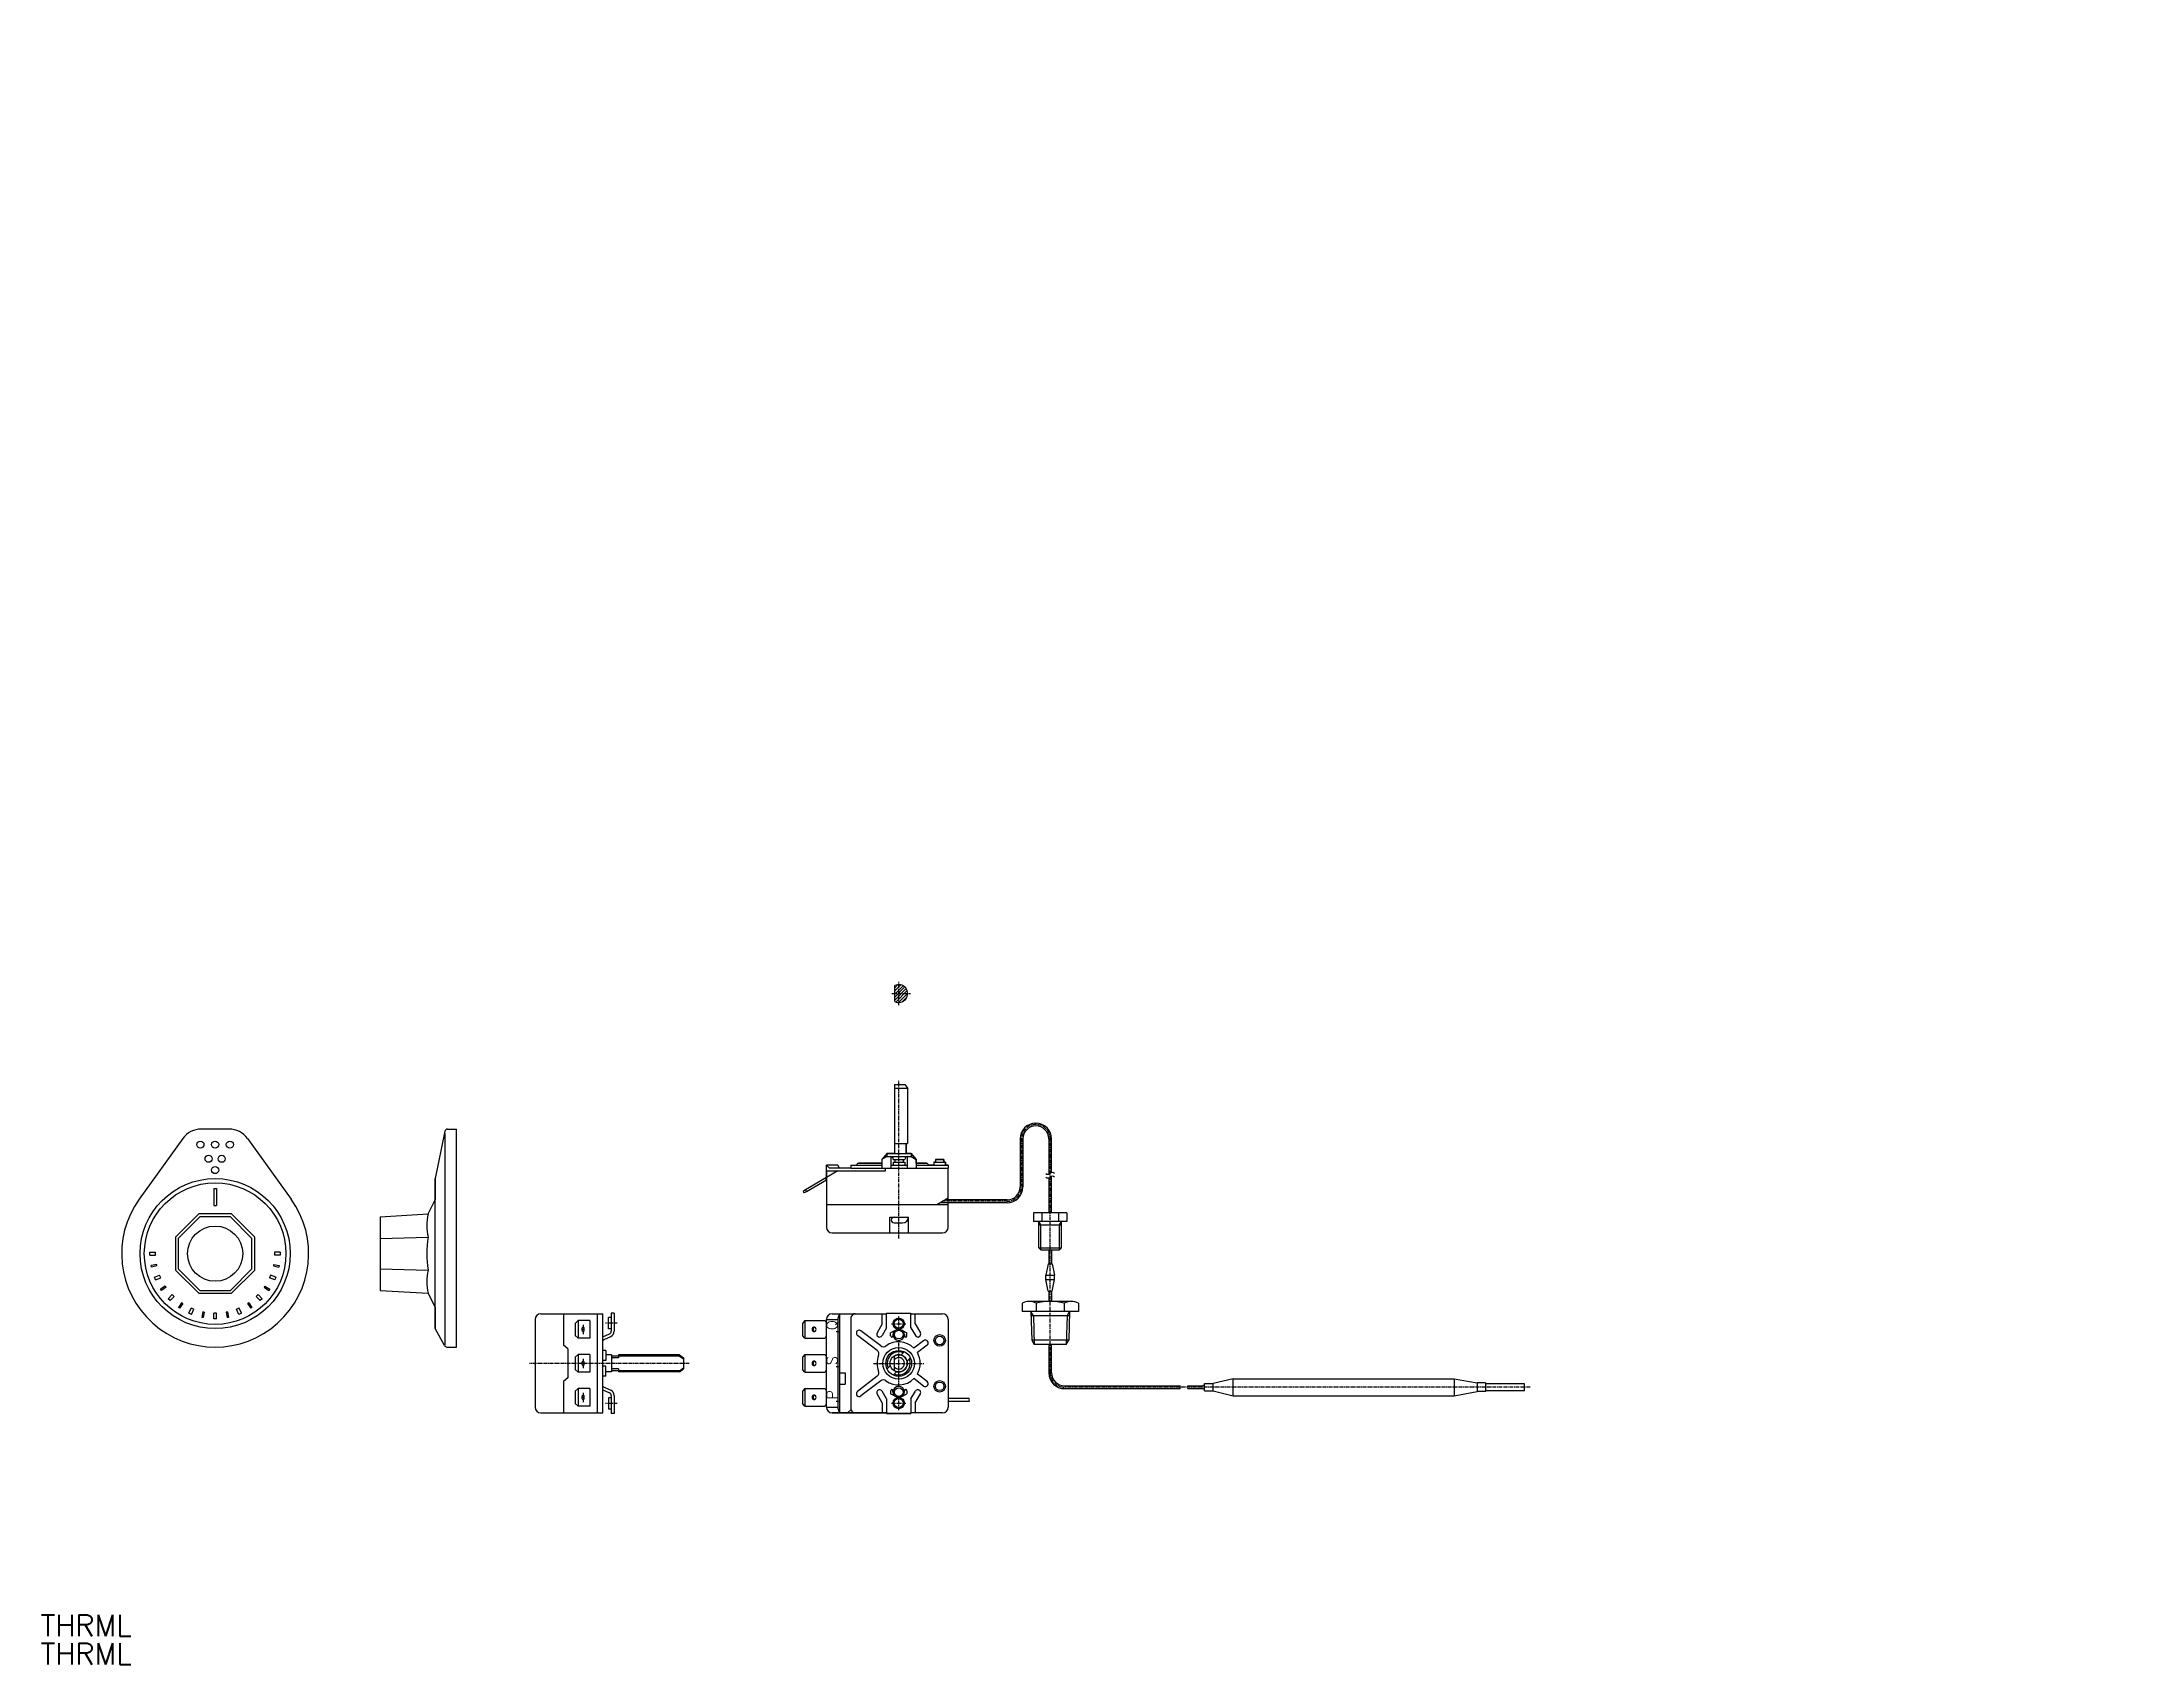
# Model space of a CAD drawing. Extents: x 64 to 798, y 48 to 621.
import ezdxf
from ezdxf.enums import TextEntityAlignment as Align

# ---------------------------------------------------------------- set-up
doc = ezdxf.new("R2010")
doc.units = 0
doc.header["$PDMODE"] = 1
doc.linetypes.add('CENTER', pattern=[2, 1.25, -0.25, 0.25, -0.25])
doc.layers.get('0').update_dxf_attribs({"linetype": 'CONTINUOUS'})
doc.layers.add('CENTER', color=1, linetype='CENTER')
doc.styles.get("Standard").update_dxf_attribs({"font": 'txt.shx', "bigfont": 'extfont.shx'})

msp = doc.modelspace()

# ---------------------------------------------------------------- linework, layer by layer
at = {"color": 7, "linetype": 'CONTINUOUS'}
for p, q in [((364.83, 287.03), (365.99, 288.19)), ((364.83, 285.96), (366.99, 288.12)), ((364.83, 282.22), (364.83, 287.86)), ((364.83, 284.88), (367.77, 287.82)), ((364.83, 283.81), (368.4, 287.38)), ((364.83, 282.73), (368.9, 286.8)), ((365.23, 282.05), (369.26, 286.08)), ((366.13, 281.88), (369.43, 285.18)), ((367.42, 282.1), (369.15, 283.82)), ((364.81, 252.9), (368.38, 252.9)), ((364.81, 252.9), (364.81, 228.5)), ((364.81, 252.9), (368.43, 252.9)), ((364.81, 252.9), (364.81, 228.5)), ((369.41, 251.5), (364.81, 251.5)), ((368.43, 252.9), (369.41, 251.5)), ((369.41, 232.05), (369.41, 251.5)), ((129.81, 237.19), (120.01, 237.19)), ((205.96, 236.39), (202.62, 219.69)), ((206.12, 160.89), (206.12, 235.59)), ((206.94, 237.19), (210.12, 237.19)), ((210.12, 160.19), (210.12, 237.19)), ((113.52, 233.87), (98.12, 212.47)), ((136.31, 233.87), (151.7, 212.47)), ((362.04, 228.5), (360.27, 226.47)), ((362.04, 228.5), (360.27, 226.47)), ((362.04, 228.5), (362.04, 227.48)), ((362.04, 228.5), (362.04, 227.48)), ((362.04, 228.5), (370.66, 228.5)), ((364.83, 228.5), (362.04, 228.5)), ((364.81, 232.05), (369.4, 232.05)), ((368.89, 228.5), (368.89, 232.05)), ((368.89, 232.05), (369.4, 232.05)), ((368.89, 232.05), (368.89, 228.5)), ((370.66, 228.5), (368.89, 228.5)), ((370.66, 228.5), (370.66, 227.48)), ((370.66, 228.5), (372.44, 226.47)), ((372.44, 226.47), (370.66, 228.5)), ((409.07, 233.71), (409.07, 216.74)), ((410.09, 233.71), (410.09, 216.74)), ((419.22, 233.71), (419.22, 221.26)), ((420.23, 221.79), (420.23, 233.71)), ((340.74, 224.44), (341.76, 223.42)), ((340.74, 222.41), (340.74, 224.44)), ((344.8, 224.44), (340.74, 224.44)), ((340.74, 220.07), (340.74, 224.44)), ((344.8, 224.44), (340.74, 224.44)), ((340.74, 222.41), (361.53, 222.41)), ((344.8, 222.41), (340.74, 220.07)), ((340.74, 222.41), (340.74, 202.52)), ((349.37, 223.42), (341.76, 223.42)), ((345.31, 223.42), (344.8, 224.44)), ((345.31, 223.42), (344.8, 224.44)), ((349.37, 223.42), (345.31, 223.42)), ((349.37, 224.44), (360.27, 224.44)), ((349.37, 224.44), (349.37, 223.42)), ((349.37, 224.44), (351.39, 224.44)), ((349.37, 223.42), (383.74, 223.42)), ((352.05, 225.1), (360.27, 225.1)), ((360.27, 225.1), (352.05, 225.1)), ((362.04, 227.48), (360.27, 226.47)), ((360.27, 226.47), (360.27, 223.42)), ((360.27, 226.47), (360.27, 225.1)), ((361.53, 222.41), (361.53, 223.42)), ((362.04, 227.48), (370.66, 227.48)), ((363.51, 227.46), (363.51, 223.42)), ((363.51, 224.44), (369.2, 224.44)), ((364.32, 226.47), (368.38, 226.47)), ((364.32, 225.45), (368.38, 225.45)), ((364.32, 225.45), (364.32, 224.44)), ((364.83, 226.47), (364.83, 225.45)), ((367.87, 226.47), (367.87, 225.45)), ((368.38, 225.45), (368.38, 224.44)), ((369.2, 227.46), (369.2, 223.42)), ((370.66, 227.48), (372.44, 226.47)), ((372.44, 226.47), (372.44, 223.42)), ((372.44, 225.1), (372.44, 226.47)), ((372.44, 225.1), (376.09, 225.1)), ((376.09, 225.1), (372.44, 225.1)), ((372.44, 224.44), (383.74, 224.44)), ((378.67, 224.44), (376.75, 224.44)), ((378.67, 225.45), (382.73, 225.45)), ((378.67, 225.45), (378.67, 224.44)), ((379.18, 225.45), (378.67, 225.45)), ((378.67, 225.45), (378.67, 224.44)), ((379.18, 226.47), (379.18, 225.45)), ((379.18, 226.47), (382.22, 226.47)), ((382.22, 226.47), (379.18, 226.47)), ((379.18, 226.47), (379.18, 225.45)), ((382.22, 226.47), (382.22, 225.45)), ((382.22, 225.45), (382.22, 226.47)), ((382.73, 225.45), (382.22, 225.45)), ((382.73, 225.45), (382.73, 224.44)), ((382.73, 224.44), (382.73, 225.45)), ((383.74, 224.44), (382.73, 224.44)), ((383.74, 224.44), (383.74, 223.42)), ((383.74, 212.32), (383.74, 223.42)), ((420.23, 207.6), (420.23, 220.49)), ((124.41, 216.19), (124.41, 210.19)), ((124.41, 216.19), (125.41, 216.19)), ((125.41, 216.19), (125.41, 210.19)), ((202.62, 166.69), (202.62, 219.69)), ((202.62, 219.69), (202.62, 212.19)), ((333.28, 215.75), (332.47, 215.12)), ((332.47, 215.12), (332.73, 214.67)), ((333.68, 215.05), (332.73, 214.67)), ((340.74, 220.07), (333.28, 215.75)), ((333.28, 215.75), (333.68, 215.05)), ((340.74, 219.13), (333.68, 215.05)), ((340.31, 219.81), (340.71, 219.11)), ((340.74, 219.13), (340.74, 202.52)), ((419.22, 219.96), (419.22, 207.6)), ((119.11, 207.19), (110.91, 198.99)), ((119.53, 206.19), (111.91, 198.58)), ((130.71, 207.19), (119.11, 207.19)), ((130.3, 206.19), (119.53, 206.19)), ((124.41, 210.19), (125.41, 210.19)), ((137.91, 198.58), (130.3, 206.19)), ((138.91, 198.99), (130.71, 207.19)), ((183.12, 206.19), (200.12, 207.19)), ((183.12, 206.19), (183.12, 180.19)), ((200.12, 207.19), (202.62, 212.19)), ((340.74, 210.5), (383.74, 210.5)), ((363.06, 200.5), (363.06, 206.08)), ((363.06, 206.08), (369.65, 206.08)), ((369.65, 200.5), (369.65, 206.08)), ((379.69, 210.5), (383.74, 212.84)), ((404.51, 211.16), (380.84, 211.16)), ((404.51, 212.17), (382.59, 212.17)), ((383.74, 202.52), (383.74, 211.31)), ((425.58, 207.6), (413.87, 207.6)), ((413.87, 207.6), (413.87, 204.56)), ((416.8, 207.6), (416.8, 204.56)), ((422.65, 207.6), (422.65, 204.56)), ((425.58, 207.6), (425.58, 204.56)), ((110.91, 198.99), (110.91, 187.4)), ((111.91, 198.58), (111.91, 187.81)), ((137.91, 187.81), (137.91, 198.58)), ((138.91, 187.4), (138.91, 198.99)), ((183.12, 198.58), (200.12, 198.99)), ((342.77, 200.5), (381.72, 200.5)), ((364.59, 204.05), (367.62, 204.05)), ((425.58, 204.56), (413.87, 204.56)), ((415.72, 195.24), (415.72, 204.56)), ((415.72, 203.39), (423.72, 203.39)), ((423.72, 195.24), (423.72, 204.56)), ((101.91, 192.69), (101.91, 193.69)), ((101.91, 193.69), (103.91, 193.69)), ((101.91, 192.69), (103.91, 192.69)), ((103.91, 192.69), (103.91, 193.69)), ((147.91, 193.69), (145.91, 193.69)), ((145.91, 193.69), (145.91, 192.69)), ((147.91, 192.69), (145.91, 192.69)), ((147.91, 193.69), (147.91, 192.69)), ((415.72, 195.24), (423.72, 195.24)), ((416.4, 194.56), (415.72, 195.24)), ((416.4, 194.56), (423.05, 194.56)), ((419.22, 194.56), (419.22, 189.62)), ((420.23, 194.56), (420.23, 189.62)), ((423.05, 194.56), (423.72, 195.24)), ((104.27, 189.34), (102.31, 188.95)), ((102.4, 188.46), (102.31, 188.95)), ((104.36, 188.85), (102.4, 188.46)), ((103.47, 184.85), (105.32, 185.62)), ((103.85, 183.93), (103.47, 184.85)), ((103.85, 183.93), (105.7, 184.7)), ((104.36, 188.85), (104.27, 189.34)), ((105.7, 184.7), (105.32, 185.62)), ((110.91, 187.4), (119.11, 179.19)), ((111.91, 187.81), (119.53, 180.19)), ((130.3, 180.19), (137.91, 187.81)), ((130.71, 179.19), (138.91, 187.4)), ((144.51, 185.62), (144.12, 184.7)), ((145.97, 183.93), (144.12, 184.7)), ((146.35, 184.85), (144.51, 185.62)), ((145.56, 189.34), (145.46, 188.85)), ((145.46, 188.85), (147.42, 188.46)), ((145.56, 189.34), (147.52, 188.95)), ((146.35, 184.85), (145.97, 183.93)), ((147.52, 188.95), (147.42, 188.46)), ((183.12, 187.81), (200.12, 187.4)), ((419.01, 189.62), (418.2, 185.56)), ((418.2, 185.56), (421.25, 185.56)), ((418.2, 184.04), (418.2, 185.56)), ((418.2, 184.04), (421.25, 184.04)), ((419.01, 179.98), (418.2, 184.04)), ((419.01, 189.62), (420.43, 189.62)), ((420.43, 189.62), (421.25, 185.56)), ((420.43, 179.98), (421.25, 184.04)), ((421.25, 184.04), (421.25, 185.56)), ((107.31, 181.73), (105.65, 180.62)), ((105.93, 180.21), (105.65, 180.62)), ((107.59, 181.32), (105.93, 180.21)), ((107.59, 181.32), (107.31, 181.73)), ((108.29, 177.28), (109.71, 178.7)), ((109, 176.58), (108.29, 177.28)), ((109, 176.58), (110.42, 177.99)), ((110.42, 177.99), (109.71, 178.7)), ((119.11, 179.19), (130.71, 179.19)), ((119.53, 180.19), (130.3, 180.19)), ((140.11, 178.7), (139.41, 177.99)), ((140.82, 176.58), (139.41, 177.99)), ((141.53, 177.28), (140.11, 178.7)), ((141.53, 177.28), (140.82, 176.58)), ((142.51, 181.73), (142.23, 181.32)), ((142.23, 181.32), (143.9, 180.21)), ((142.51, 181.73), (144.17, 180.62)), ((144.17, 180.62), (143.9, 180.21)), ((183.12, 180.19), (200.12, 179.19)), ((200.12, 179.19), (202.62, 174.19)), ((427.19, 176.34), (412.26, 176.34)), ((419.01, 179.98), (420.43, 179.98)), ((419.22, 179.98), (419.22, 176.34)), ((420.23, 179.98), (420.23, 176.34)), ((113.04, 175.87), (111.93, 174.21)), ((112.34, 173.93), (111.93, 174.21)), ((113.45, 175.59), (112.34, 173.93)), ((113.45, 175.59), (113.04, 175.87)), ((115.65, 172.14), (116.41, 173.98)), ((116.57, 171.75), (115.65, 172.14)), ((117.34, 173.6), (116.41, 173.98)), ((116.57, 171.75), (117.34, 173.6)), ((120.57, 172.65), (120.18, 170.69)), ((120.67, 170.59), (120.18, 170.69)), ((121.06, 172.55), (120.57, 172.65)), ((121.06, 172.55), (120.67, 170.59)), ((124.41, 170.19), (124.41, 172.19)), ((125.41, 172.19), (124.41, 172.19)), ((125.41, 170.19), (124.41, 170.19)), ((125.41, 170.19), (125.41, 172.19)), ((129.25, 172.65), (128.76, 172.55)), ((128.76, 172.55), (129.15, 170.59)), ((129.64, 170.69), (129.15, 170.59)), ((129.25, 172.65), (129.64, 170.69)), ((133.41, 173.98), (132.49, 173.6)), ((133.25, 171.75), (132.49, 173.6)), ((134.18, 172.14), (133.25, 171.75)), ((134.18, 172.14), (133.41, 173.98)), ((136.79, 175.87), (136.37, 175.59)), ((136.37, 175.59), (137.48, 173.93)), ((136.79, 175.87), (137.9, 174.21)), ((137.9, 174.21), (137.48, 173.93)), ((202.62, 174.19), (202.62, 166.69)), ((237.84, 169.91), (237.84, 138.96)), ((239.87, 171.93), (261.79, 171.93)), ((247.84, 171.93), (247.84, 160.86)), ((253.1, 169.58), (252.02, 168.57)), ((253.1, 169.58), (253.1, 163.28)), ((257.16, 169.58), (253.1, 169.58)), ((257.16, 169.58), (257.16, 163.28)), ((259.76, 171.93), (259.76, 136.93)), ((261.79, 136.93), (261.79, 171.93)), ((263.76, 166.61), (263.76, 170.67)), ((264.77, 170.67), (263.76, 170.67)), ((264.77, 172.19), (264.77, 165.75)), ((265.79, 172.19), (264.77, 172.19)), ((265.79, 172.19), (265.79, 165.76)), ((333.05, 169.58), (332.24, 168.57)), ((333.05, 169.58), (340.24, 169.58)), ((333.05, 169.58), (333.05, 163.28)), ((340.74, 138.96), (340.74, 169.91)), ((340.74, 169.91), (344.8, 169.91)), ((342.77, 171.93), (361.93, 171.93)), ((342.77, 171.93), (361.93, 171.93)), ((344.8, 169.91), (345.31, 171.93)), ((344.8, 169.91), (344.8, 138.96)), ((345.31, 171.93), (345.31, 136.93)), ((349.37, 169.91), (349.37, 138.96)), ((360.41, 168.38), (360.41, 171.93)), ((361.93, 166.96), (361.93, 172.19)), ((361.93, 172.19), (370.56, 172.19)), ((361.93, 171.93), (361.93, 172.19)), ((361.93, 172.19), (370.56, 172.19)), ((370.56, 166.96), (370.56, 172.19)), ((370.56, 172.19), (370.56, 171.93)), ((370.56, 171.93), (381.72, 171.93)), ((370.56, 171.93), (381.72, 171.93)), ((372.08, 168.38), (372.08, 171.93)), ((383.74, 169.91), (383.74, 138.96)), ((383.74, 169.91), (383.74, 138.96)), ((409.77, 175.65), (409.77, 172.79)), ((429.68, 172.79), (409.77, 172.79)), ((412.88, 172.79), (413.19, 162.64)), ((413.79, 171.26), (412.88, 172.79)), ((426.52, 171.26), (412.92, 171.26)), ((414.75, 175.65), (414.75, 172.79)), ((424.7, 175.65), (424.7, 172.79)), ((425.66, 171.26), (426.57, 172.79)), ((426.57, 172.79), (426.25, 162.64)), ((429.68, 175.65), (429.68, 172.79)), ((205.84, 160.72), (202.62, 166.69)), ((252.02, 168.57), (252.02, 164.3)), ((252.02, 164.3), (253.1, 163.28)), ((257.16, 163.28), (253.1, 163.28)), ((254.42, 166.69), (254.4, 166.43)), ((254.4, 166.43), (254.42, 166.18)), ((254.48, 166.93), (254.42, 166.69)), ((254.42, 166.18), (254.48, 165.94)), ((254.57, 167.11), (254.48, 166.93)), ((254.48, 165.94), (254.57, 165.76)), ((254.69, 167.23), (254.57, 167.11)), ((254.57, 165.76), (254.69, 165.64)), ((254.82, 167.27), (254.69, 167.23)), ((254.69, 165.64), (254.82, 165.6)), ((254.94, 167.23), (254.82, 167.27)), ((254.82, 165.6), (254.94, 165.64)), ((255.06, 167.11), (254.94, 167.23)), ((254.94, 165.64), (255.06, 165.76)), ((255.15, 166.93), (255.06, 167.11)), ((255.06, 165.76), (255.15, 165.94)), ((255.21, 166.69), (255.15, 166.93)), ((255.15, 165.94), (255.21, 166.18)), ((255.23, 166.43), (255.21, 166.69)), ((255.21, 166.18), (255.23, 166.43)), ((261.79, 163.75), (264.17, 164.83)), ((262.2, 162.82), (264.58, 163.9)), ((264.77, 166.61), (263.76, 166.61)), ((332.24, 168.57), (332.24, 164.3)), ((333.05, 163.28), (332.24, 164.3)), ((333.05, 163.28), (340.24, 163.28)), ((335.67, 166.69), (335.63, 166.43)), ((335.63, 166.43), (335.67, 166.18)), ((335.77, 166.93), (335.67, 166.69)), ((335.67, 166.18), (335.77, 165.94)), ((335.93, 167.11), (335.77, 166.93)), ((335.77, 165.94), (335.93, 165.76)), ((336.13, 167.23), (335.93, 167.11)), ((335.93, 165.76), (336.13, 165.64)), ((336.06, 166.65), (336.04, 166.54)), ((336.04, 166.54), (336.04, 166.43)), ((336.04, 166.43), (336.04, 166.33)), ((336.04, 166.33), (336.06, 166.22)), ((336.09, 166.75), (336.06, 166.65)), ((336.06, 166.22), (336.09, 166.12)), ((336.13, 166.85), (336.09, 166.75)), ((336.09, 166.12), (336.13, 166.02)), ((336.35, 167.27), (336.13, 167.23)), ((336.18, 166.94), (336.13, 166.85)), ((336.13, 166.02), (336.18, 165.93)), ((336.13, 165.64), (336.35, 165.6)), ((336.24, 167.02), (336.18, 166.94)), ((336.18, 165.93), (336.24, 165.85)), ((336.31, 167.09), (336.24, 167.02)), ((336.24, 165.85), (336.31, 165.78)), ((336.39, 167.15), (336.31, 167.09)), ((336.31, 165.78), (336.39, 165.72)), ((336.57, 167.23), (336.35, 167.27)), ((336.35, 165.6), (336.57, 165.64)), ((336.47, 167.2), (336.39, 167.15)), ((336.39, 165.72), (336.47, 165.67)), ((336.55, 167.24), (336.47, 167.2)), ((336.47, 165.67), (336.55, 165.63)), ((336.77, 167.11), (336.57, 167.23)), ((336.57, 165.64), (336.77, 165.76)), ((336.93, 166.93), (336.77, 167.11)), ((336.77, 165.76), (336.93, 165.94)), ((337.04, 166.69), (336.93, 166.93)), ((336.93, 165.94), (337.04, 166.18)), ((337.07, 166.43), (337.04, 166.69)), ((337.04, 166.18), (337.07, 166.43)), ((340.74, 157.08), (340.74, 163.92)), ((358.67, 158.97), (351.68, 164.33)), ((359.9, 160.58), (352.91, 165.94)), ((360.41, 168.38), (358.6, 165.25)), ((361.93, 166.96), (360.36, 164.23)), ((364.72, 165.92), (363.4, 165.16)), ((363.4, 164.13), (363.4, 165.16)), ((364.22, 164.58), (364.22, 164.13)), ((367.77, 165.92), (369.09, 165.16)), ((368.27, 164.58), (368.27, 164.13)), ((369.09, 164.13), (369.09, 165.16)), ((370.56, 166.96), (372.13, 164.23)), ((375.01, 162.44), (371.61, 159.83)), ((372.08, 168.38), (373.89, 165.25)), ((426.25, 162.64), (413.19, 162.64)), ((413.19, 162.64), (414.11, 161.12)), ((425.34, 161.12), (426.25, 162.64)), ((206.72, 160.19), (210.12, 160.19)), ((249.37, 159.51), (247.84, 160.86)), ((249.37, 159.51), (249.37, 149.36)), ((253.1, 157.58), (252.02, 156.57)), ((252.02, 156.57), (252.02, 152.3)), ((257.16, 157.58), (253.1, 157.58)), ((253.1, 157.58), (253.1, 151.28)), ((254.42, 154.69), (254.4, 154.43)), ((254.4, 154.43), (254.42, 154.18)), ((254.48, 154.93), (254.42, 154.69)), ((254.57, 155.11), (254.48, 154.93)), ((254.69, 155.23), (254.57, 155.11)), ((254.82, 155.27), (254.69, 155.23)), ((254.94, 155.23), (254.82, 155.27)), ((255.06, 155.11), (254.94, 155.23)), ((255.15, 154.93), (255.06, 155.11)), ((255.21, 154.69), (255.15, 154.93)), ((255.23, 154.43), (255.21, 154.69)), ((255.21, 154.18), (255.23, 154.43)), ((257.16, 157.58), (257.16, 151.28)), ((262.8, 159), (261.79, 159)), ((262.8, 155.45), (261.79, 155.45)), ((262.8, 159), (262.8, 155.45)), ((264.83, 157.43), (262.8, 157.43)), ((264.83, 157.43), (264.83, 151.43)), ((288.84, 157.03), (264.83, 157.03)), ((267.33, 156.42), (264.83, 156.42)), ((288.84, 157.43), (267.33, 157.43)), ((267.33, 157.43), (267.33, 156.42)), ((288.84, 157.43), (290.24, 156.42)), ((288.84, 157.43), (288.84, 157.03)), ((288.84, 157.03), (290.24, 156.01)), ((290.24, 156.42), (290.24, 152.45)), ((333.05, 157.58), (332.24, 156.57)), ((332.24, 156.57), (332.24, 152.3)), ((333.05, 157.58), (333.05, 151.28)), ((333.05, 157.58), (340.24, 157.58)), ((335.67, 154.69), (335.63, 154.43)), ((335.63, 154.43), (335.67, 154.18)), ((335.77, 154.93), (335.67, 154.69)), ((335.93, 155.11), (335.77, 154.93)), ((336.13, 155.23), (335.93, 155.11)), ((336.06, 154.65), (336.04, 154.54)), ((336.04, 154.54), (336.04, 154.43)), ((336.04, 154.43), (336.04, 154.33)), ((336.04, 154.33), (336.06, 154.22)), ((336.09, 154.75), (336.06, 154.65)), ((336.13, 154.85), (336.09, 154.75)), ((336.35, 155.27), (336.13, 155.23)), ((336.18, 154.94), (336.13, 154.85)), ((336.24, 155.02), (336.18, 154.94)), ((336.31, 155.09), (336.24, 155.02)), ((336.39, 155.15), (336.31, 155.09)), ((336.57, 155.23), (336.35, 155.27)), ((336.47, 155.2), (336.39, 155.15)), ((336.55, 155.24), (336.47, 155.2)), ((336.77, 155.11), (336.57, 155.23)), ((336.93, 154.93), (336.77, 155.11)), ((337.04, 154.69), (336.93, 154.93)), ((337.07, 154.43), (337.04, 154.69)), ((337.04, 154.18), (337.07, 154.43)), ((364.72, 151.8), (364.72, 157.07)), ((364.72, 151.8), (364.72, 157.07)), ((367.03, 157.37), (368.21, 158.55)), ((369.18, 155.22), (370.36, 156.4)), ((376.25, 160.83), (372.84, 158.22)), ((425.34, 161.12), (414.11, 161.12)), ((419.22, 161.12), (419.22, 151.08)), ((420.23, 151.08), (420.23, 161.12)), ((249.37, 149.36), (247.84, 148.01)), ((247.84, 148.01), (247.84, 136.93)), ((252.02, 152.3), (253.1, 151.28)), ((257.16, 151.28), (253.1, 151.28)), ((254.42, 154.18), (254.48, 153.94)), ((254.48, 153.94), (254.57, 153.76)), ((254.57, 153.76), (254.69, 153.64)), ((254.69, 153.64), (254.82, 153.6)), ((254.82, 153.6), (254.94, 153.64)), ((254.94, 153.64), (255.06, 153.76)), ((255.06, 153.76), (255.15, 153.94)), ((255.15, 153.94), (255.21, 154.18)), ((262.8, 153.42), (261.79, 153.42)), ((262.8, 149.87), (261.79, 149.87)), ((262.8, 149.87), (262.8, 153.42)), ((264.83, 151.43), (262.8, 151.43)), ((267.33, 152.45), (264.83, 152.45)), ((288.84, 151.84), (264.83, 151.84)), ((267.33, 152.45), (267.33, 151.43)), ((288.84, 151.43), (267.33, 151.43)), ((288.84, 151.84), (290.24, 152.86)), ((288.84, 151.43), (290.24, 152.45)), ((288.84, 151.84), (288.84, 151.43)), ((333.05, 151.28), (332.24, 152.3)), ((333.05, 151.28), (340.24, 151.28)), ((335.67, 154.18), (335.77, 153.94)), ((335.77, 153.94), (335.93, 153.76)), ((335.93, 153.76), (336.13, 153.64)), ((336.06, 154.22), (336.09, 154.12)), ((336.09, 154.12), (336.13, 154.02)), ((336.13, 154.02), (336.18, 153.93)), ((336.13, 153.64), (336.35, 153.6)), ((336.18, 153.93), (336.24, 153.85)), ((336.24, 153.85), (336.31, 153.78)), ((336.31, 153.78), (336.39, 153.72)), ((336.35, 153.6), (336.57, 153.64)), ((336.39, 153.72), (336.47, 153.67)), ((336.47, 153.67), (336.55, 153.63)), ((336.57, 153.64), (336.77, 153.76)), ((336.77, 153.76), (336.93, 153.94)), ((336.93, 153.94), (337.04, 154.18)), ((340.74, 144.95), (340.74, 151.79)), ((345.31, 151.14), (347.34, 151.14)), ((345.31, 147.08), (347.34, 147.08)), ((347.34, 151.14), (347.34, 147.08)), ((358.67, 149.9), (351.68, 144.54)), ((359.9, 148.29), (352.91, 142.93)), ((362.12, 152.47), (363.3, 153.65)), ((364.28, 150.31), (365.46, 151.49)), ((375.01, 146.43), (371.61, 149.04)), ((376.25, 148.04), (372.84, 150.65)), ((474.23, 147.28), (477.23, 147.28)), ((474.23, 144.74), (474.23, 147.28)), ((484.33, 149.01), (477.23, 147.28)), ((477.23, 144.74), (477.23, 147.28)), ((484.33, 149.01), (562.33, 149.01)), ((484.33, 143.01), (484.33, 149.01)), ((562.33, 149.01), (570.45, 147.53)), ((562.33, 149.01), (562.33, 143.01)), ((573.45, 147.53), (570.45, 147.53)), ((570.45, 147.53), (570.45, 144.49)), ((573.45, 147.53), (573.45, 144.49)), ((587.23, 147.23), (573.45, 147.23)), ((587.23, 144.79), (587.23, 147.23)), ((253.1, 145.58), (252.02, 144.57)), ((252.02, 144.57), (252.02, 140.3)), ((252.02, 140.3), (253.1, 139.28)), ((253.1, 145.58), (253.1, 139.28)), ((257.16, 145.58), (253.1, 145.58)), ((254.42, 142.69), (254.4, 142.43)), ((254.4, 142.43), (254.42, 142.18)), ((254.48, 142.93), (254.42, 142.69)), ((254.42, 142.18), (254.48, 141.94)), ((254.57, 143.11), (254.48, 142.93)), ((254.48, 141.94), (254.57, 141.76)), ((254.69, 143.23), (254.57, 143.11)), ((254.57, 141.76), (254.69, 141.64)), ((254.82, 143.27), (254.69, 143.23)), ((254.69, 141.64), (254.82, 141.6)), ((254.94, 143.23), (254.82, 143.27)), ((254.82, 141.6), (254.94, 141.64)), ((255.06, 143.11), (254.94, 143.23)), ((254.94, 141.64), (255.06, 141.76)), ((255.15, 142.93), (255.06, 143.11)), ((255.06, 141.76), (255.15, 141.94)), ((255.21, 142.69), (255.15, 142.93)), ((255.15, 141.94), (255.21, 142.18)), ((255.23, 142.43), (255.21, 142.69)), ((255.21, 142.18), (255.23, 142.43)), ((257.16, 145.58), (257.16, 139.28)), ((261.79, 145.12), (264.17, 144.04)), ((262.2, 146.05), (264.58, 144.97)), ((263.76, 142.26), (263.76, 138.2)), ((264.77, 142.26), (263.76, 142.26)), ((264.77, 143.12), (264.77, 136.68)), ((265.79, 143.11), (265.79, 136.68)), ((333.05, 145.58), (332.24, 144.57)), ((332.24, 144.57), (332.24, 140.3)), ((333.05, 139.28), (332.24, 140.3)), ((333.05, 145.58), (340.24, 145.58)), ((333.05, 145.58), (333.05, 139.28)), ((335.67, 142.69), (335.63, 142.43)), ((335.63, 142.43), (335.67, 142.18)), ((335.77, 142.93), (335.67, 142.69)), ((335.67, 142.18), (335.77, 141.94)), ((335.93, 143.11), (335.77, 142.93)), ((335.77, 141.94), (335.93, 141.76)), ((336.13, 143.23), (335.93, 143.11)), ((335.93, 141.76), (336.13, 141.64)), ((336.06, 142.65), (336.04, 142.54)), ((336.04, 142.54), (336.04, 142.43)), ((336.04, 142.43), (336.04, 142.33)), ((336.04, 142.33), (336.06, 142.22)), ((336.09, 142.75), (336.06, 142.65)), ((336.06, 142.22), (336.09, 142.12)), ((336.13, 142.85), (336.09, 142.75)), ((336.09, 142.12), (336.13, 142.02)), ((336.35, 143.27), (336.13, 143.23)), ((336.18, 142.94), (336.13, 142.85)), ((336.13, 142.02), (336.18, 141.93)), ((336.13, 141.64), (336.35, 141.6)), ((336.24, 143.02), (336.18, 142.94)), ((336.18, 141.93), (336.24, 141.85)), ((336.31, 143.09), (336.24, 143.02)), ((336.24, 141.85), (336.31, 141.78)), ((336.39, 143.15), (336.31, 143.09)), ((336.31, 141.78), (336.39, 141.72)), ((336.57, 143.23), (336.35, 143.27)), ((336.35, 141.6), (336.57, 141.64)), ((336.47, 143.2), (336.39, 143.15)), ((336.39, 141.72), (336.47, 141.67)), ((336.55, 143.24), (336.47, 143.2)), ((336.47, 141.67), (336.55, 141.63)), ((336.77, 143.11), (336.57, 143.23)), ((336.57, 141.64), (336.77, 141.76)), ((336.93, 142.93), (336.77, 143.11)), ((336.77, 141.76), (336.93, 141.94)), ((337.04, 142.69), (336.93, 142.93)), ((336.93, 141.94), (337.04, 142.18)), ((337.07, 142.43), (337.04, 142.69)), ((337.04, 142.18), (337.07, 142.43)), ((360.41, 140.49), (358.6, 143.62)), ((361.93, 141.91), (360.36, 144.64)), ((360.41, 140.49), (360.41, 136.93)), ((361.93, 141.91), (361.93, 136.68)), ((363.4, 144.74), (363.4, 143.71)), ((364.72, 142.95), (363.4, 143.71)), ((364.22, 144.29), (364.22, 144.74)), ((367.77, 142.95), (369.09, 143.71)), ((368.27, 144.29), (368.27, 144.74)), ((369.09, 144.74), (369.09, 143.71)), ((370.56, 141.91), (372.13, 144.64)), ((370.56, 141.91), (370.56, 136.68)), ((372.08, 140.49), (373.89, 143.62)), ((372.08, 140.49), (372.08, 136.93)), ((391.12, 142.01), (383.74, 142.01)), ((391.12, 140.99), (383.74, 140.99)), ((424.8, 146.52), (465.57, 146.52)), ((424.8, 145.5), (465.57, 145.5)), ((468.34, 146.52), (473.47, 146.52)), ((468.34, 145.5), (473.47, 145.5)), ((474.23, 144.74), (477.23, 144.74)), ((477.23, 144.74), (484.33, 143.01)), ((484.33, 143.01), (562.33, 143.01)), ((562.33, 143.01), (570.45, 144.49)), ((573.45, 144.49), (570.45, 144.49)), ((587.23, 144.79), (573.45, 144.79)), ((239.87, 136.93), (261.79, 136.93)), ((257.16, 139.28), (253.1, 139.28)), ((264.77, 138.2), (263.76, 138.2)), ((265.79, 136.68), (264.77, 136.68)), ((333.05, 139.28), (340.24, 139.28)), ((340.74, 138.96), (344.8, 138.96)), ((342.77, 136.93), (361.93, 136.93)), ((361.93, 136.93), (342.77, 136.93)), ((345.31, 136.93), (344.8, 138.96)), ((348.2, 136.93), (349.4, 138.13)), ((361.93, 136.68), (361.93, 136.93)), ((361.93, 136.68), (370.56, 136.68)), ((370.56, 136.68), (361.93, 136.68)), ((381.72, 136.93), (370.56, 136.93)), ((381.72, 136.93), (370.56, 136.93)), ((370.56, 136.93), (370.56, 136.68))]:
    msp.add_line(p, q, dxfattribs=at)
at = {"color": 3, "linetype": 'CONTINUOUS'}
for p, q in [((416.4, 203.39), (415.72, 204.56)), ((416.4, 194.56), (416.4, 203.39)), ((423.05, 203.39), (423.72, 204.56)), ((423.05, 194.56), (423.05, 203.39)), ((413.79, 171.26), (414.11, 161.12)), ((425.66, 171.26), (425.34, 161.12))]:
    msp.add_line(p, q, dxfattribs=at)
at = {"color": 7, "linetype": 'CONTINUOUS'}
for centre, radius in [((119.72, 231.69), 1.25), ((122.6, 226.69), 1.25), ((124.91, 231.69), 1.25), ((127.22, 226.69), 1.25), ((130.11, 231.69), 1.25), ((124.91, 222.69), 1.25), ((124.91, 193.19), 26.5), ((124.91, 193.19), 25), ((124.91, 193.19), 9.75), ((366.24, 168.43), 2), ((366.24, 164.58), 1.52), ((380.7, 162.55), 2.03), ((380.7, 162.55), 1.52), ((366.24, 154.43), 5.58), ((366.24, 154.43), 4.57), ((366.24, 154.43), 3.04), ((380.7, 146.32), 2.03), ((380.7, 146.32), 1.52), ((366.24, 140.43), 2), ((366.24, 144.29), 1.52)]:
    msp.add_circle(centre, radius, dxfattribs=at)
at = {"color": 3, "linetype": 'CONTINUOUS'}
for centre in [(366.24, 168.43), (366.24, 140.43)]:
    msp.add_circle(centre, 1.62, dxfattribs=at)
at = {"color": 7, "linetype": 'CONTINUOUS'}
for centre, radius, start, end in [((366.27, 285.04), 3.16, 242.96693, 117.03307), ((120.01, 229.19), 8, 90, 144.271), ((129.81, 229.19), 8, 35.729, 90), ((206.94, 236.19), 1, 90, 168.69), ((414.65, 233.71), 5.58, 0, 180), ((414.65, 233.71), 4.57, 0, 180), ((352.05, 224.44), 0.659, 90, 180), ((363.31, 226.47), 1.01, 0, 90), ((369.4, 226.47), 1.01, 90, 180), ((376.09, 224.44), 0.659, 0.00041, 90), ((418.96, 222.38), 1.15, 228.19, 311.81), ((420.49, 220.67), 1.15, 48.19, 131.81), ((420.49, 219.37), 1.15, 48.19, 131.81), ((404.51, 216.74), 4.57, 270, 0), ((404.51, 216.74), 5.58, 270, 0), ((418.96, 221.08), 1.15, 228.19, 311.81), ((124.91, 193.19), 33, 144.271, 35.729), ((216.68, 203.09), 17.06, 166.095, 193.905), ((364.59, 205.06), 1.01, 90, 270), ((367.62, 206.08), 2.03, 270, 0), ((233.5, 193.19), 33.88, 170.144, 189.856), ((342.77, 202.52), 2.03, 180, 270), ((381.72, 202.52), 2.03, 270, 0), ((216.68, 183.29), 17.06, 166.095, 193.905), ((412.26, 171.45), 4.88, 59.3481, 120.652), ((419.72, 157.83), 18.51, 74.3948, 105.605), ((427.19, 171.45), 4.88, 59.3479, 120.652), ((239.87, 169.91), 2.03, 90, 180), ((340.74, 169.58), 0.507, 180, 270), ((342.77, 169.91), 2.03, 90, 180), ((350.97, 170.29), 1.65, 92.96862, 193.55921), ((381.72, 169.91), 2.03, 0, 90), ((262.61, 161.89), 1.01, 113.853, 143.978), ((263.76, 165.76), 1.01, 293.8533, 359.8969), ((263.76, 165.76), 2.03, 293.8533, 0), ((340.74, 163.28), 0.507, 90, 180), ((352.3, 165.14), 1.01, 52.4997, 232.5), ((359.48, 164.74), 1.01, 150, 330), ((366.24, 154.43), 7.61, 45.1624, 126.372), ((363.81, 164.13), 0.407, 179.999, 359.999), ((366.24, 164.58), 2.03, 138.796, 41.204), ((366.24, 163.28), 3.04, 59.9998, 120), ((368.68, 164.13), 0.407, 180.001, 0), ((373.01, 164.74), 1.01, 210, 30), ((375.63, 161.63), 1.01, 307.5, 127.5), ((206.72, 161.19), 1, 208.301, 270), ((340.74, 157.58), 0.507, 180, 270), ((366.24, 154.43), 7.61, 158.628, 201.372), ((357.74, 157.76), 1.52, 338.627, 52.5), ((360.83, 161.79), 1.52, 232.5, 306.372), ((366.24, 154.43), 4.06, 67.0242, 202.976), ((366.24, 154.43), 4.06, 247.024, 22.976), ((366.24, 154.43), 3.04, 240, 120), ((366.24, 154.43), 2.03, 221.41, 138.59), ((366.24, 154.43), 7.61, 330.162, 29.838), ((340.74, 151.28), 0.507, 90, 180), ((357.74, 151.11), 1.52, 307.5, 21.373), ((360.83, 147.08), 1.52, 53.6276, 127.5), ((366.24, 154.43), 7.61, 233.628, 314.838), ((375.63, 147.23), 1.01, 232.5, 52.5), ((424.8, 151.08), 5.58, 180, 270), ((424.8, 151.08), 4.57, 180, 270), ((473.47, 147.28), 0.761, 270, 0), ((262.61, 146.98), 1.01, 216.022, 246.147), ((263.76, 143.11), 1.01, 0.1031, 66.147), ((263.76, 143.11), 2.03, 0, 66.147), ((340.74, 145.58), 0.507, 180, 270), ((340.74, 139.28), 0.507, 90, 180), ((352.3, 143.73), 1.01, 127.5, 307.5), ((359.48, 144.13), 1.01, 29.9996, 210), ((363.81, 144.74), 0.407, 0.00134, 180.001), ((366.24, 144.29), 2.03, 318.796, 221.204), ((366.24, 145.59), 3.04, 240, 300), ((368.68, 144.74), 0.407, 0, 179.999), ((373.01, 144.13), 1.01, 330, 150), ((391.4, 141.75), 0.38, 138.19, 221.81), ((390.84, 141.25), 0.38, 318.19, 41.81), ((465.85, 146.26), 0.38, 138.19, 221.81), ((465.28, 145.75), 0.38, 318.19, 41.81), ((468.62, 146.26), 0.38, 138.19, 221.81), ((468.05, 145.75), 0.38, 318.19, 41.81), ((473.47, 144.74), 0.761, 0, 90), ((239.87, 138.96), 2.03, 180, 270), ((342.77, 138.96), 2.03, 180, 270), ((350.97, 138.58), 1.65, 166.44079, 267.03138), ((381.72, 138.96), 2.03, 270, 0)]:
    msp.add_arc(centre, radius, start, end, dxfattribs=at)
for p in [(189.11, 621.26), (796.25, 382.94), (795.38, 361.89), (798.26, 345.11)]:
    msp.add_point(p, dxfattribs=at)
at = {"layer": 'CENTER', "color": 1, "linetype": 'CENTER'}
for p, q in [((366.24, 280.89), (366.24, 289.19)), ((363.83, 285.04), (370.4, 285.04)), ((366.24, 198.5), (366.24, 254.51)), ((409.58, 233.71), (409.58, 216.88)), ((419.72, 151.08), (419.72, 233.71)), ((404.51, 211.67), (381.72, 211.67)), ((366.24, 165.93), (366.24, 170.93)), ((254.82, 168.03), (254.82, 164.74)), ((266.79, 168.64), (262.76, 168.64)), ((363.74, 168.43), (368.74, 168.43)), ((366.24, 146.43), (366.24, 162.27)), ((292.24, 154.43), (235.84, 154.43)), ((254.82, 156.03), (254.82, 152.74)), ((357.33, 154.43), (375.32, 154.43)), ((254.82, 144.03), (254.82, 140.74)), ((266.79, 140.23), (262.76, 140.23)), ((363.74, 140.43), (368.74, 140.43)), ((366.24, 137.93), (366.24, 142.93)), ((589.23, 146.01), (424.8, 146.01))]:
    msp.add_line(p, q, dxfattribs=at)
for centre, start, end in [((414.65, 233.71), 0, 180), ((404.51, 216.74), 270, 0), ((424.8, 151.08), 180, 270)]:
    msp.add_arc(centre, 5.07, start, end, dxfattribs=at)

# ---------------------------------------------------------------- texts
at = {"color": 7, "linetype": 'CONTINUOUS'}
for s, p in [('‚Q', (344.62, 165.02)), ('‚S', (344.62, 152.66)), ('‚P', (344.62, 140.49))]:
    msp.add_text(s, height=3.804, rotation=90, dxfattribs=at).set_placement(p)
for p in [(63.33, 61.86), (63.33, 51.86)]:
    msp.add_text('THRML', height=7.5, dxfattribs=at).set_placement(p, align=Align.MIDDLE_LEFT)

doc.saveas('drawing.dxf')
